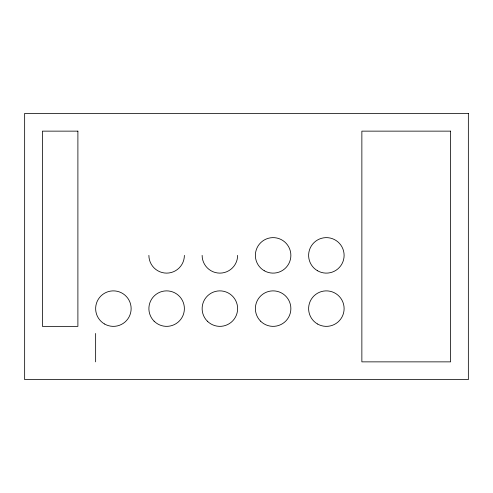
<?xml version="1.0" encoding="UTF-8"?>
<svg xmlns="http://www.w3.org/2000/svg" width="493" height="493" viewBox="0 0 493 493"><rect width="100%" height="100%" fill="white"/><g stroke="black" fill="none" stroke-linecap="round" stroke-linejoin="round"><path stroke-width="0.74" d="M95.642 333.465L95.642 361.862M184.382 255.374A17.748 17.748 0 0 1 166.634 273.122A17.748 17.748 0 0 1 148.886 255.374M237.626 255.374A17.748 17.748 0 0 1 219.878 273.122A17.748 17.748 0 0 1 202.13 255.374M468.35 113.39L24.65 113.39L24.65 379.61L468.35 379.61L468.35 113.39M77.894 131.138L42.398 131.138L42.398 326.366L77.894 326.366L77.894 131.138M450.602 131.138L361.862 131.138L361.862 361.862L450.602 361.862L450.602 131.138M264.248 270.743A17.748 17.748 0 0 0 290.87 255.374A17.748 17.748 0 0 0 264.248 240.005A17.748 17.748 0 0 0 264.248 270.743M317.492 270.743A17.748 17.748 0 0 0 344.114 255.374A17.748 17.748 0 0 0 317.492 240.005A17.748 17.748 0 0 0 317.492 270.743M104.516 323.987A17.748 17.748 0 0 0 131.138 308.618A17.748 17.748 0 0 0 104.516 293.249A17.748 17.748 0 0 0 104.516 323.987M154.087 321.165A17.748 17.748 0 0 0 183.778 313.209A17.748 17.748 0 0 0 162.043 291.474A17.748 17.748 0 0 0 154.087 321.165M207.331 321.165A17.748 17.748 0 0 0 237.022 313.209A17.748 17.748 0 0 0 215.287 291.474A17.748 17.748 0 0 0 207.331 321.165M260.575 321.165A17.748 17.748 0 0 0 290.266 313.209A17.748 17.748 0 0 0 268.531 291.474A17.748 17.748 0 0 0 260.575 321.165M317.492 323.987A17.748 17.748 0 0 0 344.114 308.618A17.748 17.748 0 0 0 317.492 293.249A17.748 17.748 0 0 0 317.492 323.987"/></g></svg>
